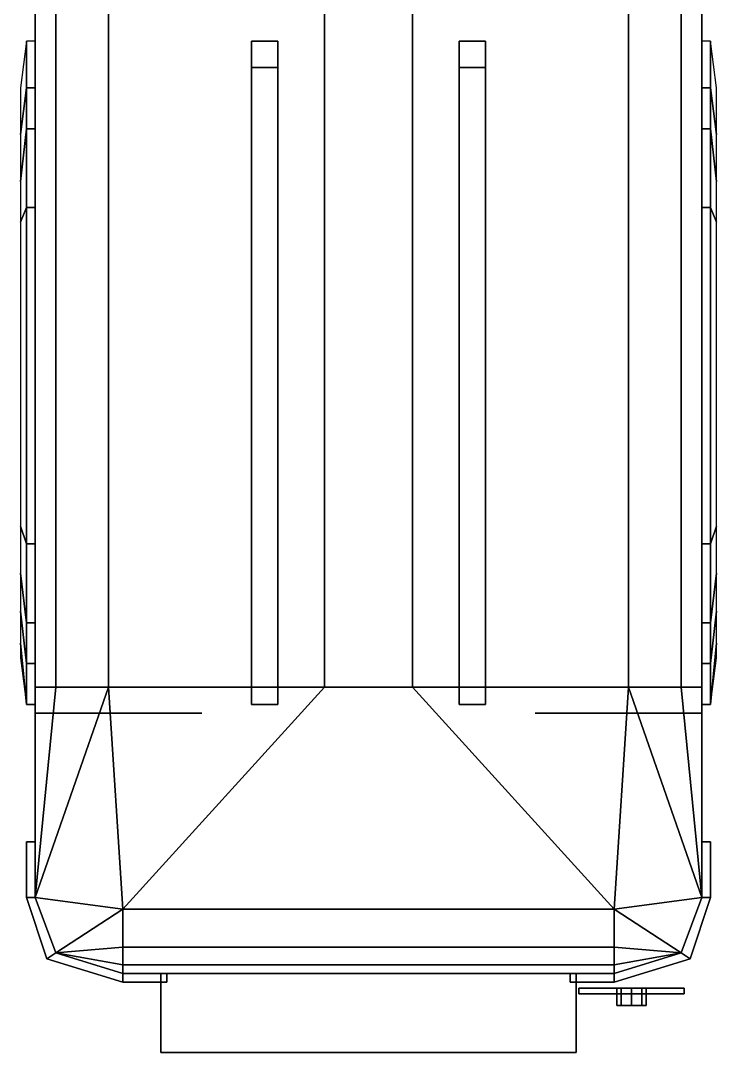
# Model space of a CAD drawing. Extents: x -1.2 to 1.2, y -3.49 to 3.49.
# Drawn here: x -1.19 to 1.19, y -3.49 to 0.04 of the extents above; entities that cross this region are included whole.
import ezdxf

# ---------------------------------------------------------------- set-up
doc = ezdxf.new("R2010")
doc.units = 0
doc.layers.get('0').update_dxf_attribs({"linetype": 'CONTINUOUS'})

msp = doc.modelspace()

# ---------------------------------------------------------------- linework, layer by layer
for points in [[(-1.14, 0.77, 0.96), (-1.14, -2.96, 0.96), (-1.14, -2.96, 2.51), (-1.14, 0.77, 2.51)], [(-1.07, -2.24, 2.62), (-1.07, 0.77, 2.62), (-1.14, 0.77, 2.51), (-1.14, -2.24, 2.51)], [(-1.14, 0.77, 0.39), (-1.14, -0.03, 0.39), (-1.14, -0.03, 0.96), (-1.14, 0.77, 0.96)], [(-0.89, -2.24, 2.74), (-0.89, 0.77, 2.74), (-1.07, 0.77, 2.62), (-1.07, -2.24, 2.62)], [(-0.15, -2.24, 2.79), (-0.15, 0.77, 2.79), (-0.89, 0.77, 2.74), (-0.89, -2.24, 2.74)], [(0.15, -2.24, 2.79), (0.15, 0.77, 2.79), (-0.15, 0.77, 2.79), (-0.15, -2.24, 2.79)], [(0.15, 0.77, 2.79), (0.15, -2.24, 2.79), (0.89, -2.24, 2.74), (0.89, 0.77, 2.74)], [(0.89, 0.77, 2.74), (0.89, -2.24, 2.74), (1.07, -2.24, 2.62), (1.07, 0.77, 2.62)], [(1.07, 0.77, 2.62), (1.07, -2.24, 2.62), (1.14, -2.24, 2.51), (1.14, 0.77, 2.51)], [(1.14, -2.96, 2.51), (1.14, -2.96, 0.96), (1.14, 0.77, 0.96), (1.14, 0.77, 2.51)], [(1.14, -0.03, 0.96), (1.14, -0.03, 0.39), (1.14, 0.77, 0.39), (1.14, 0.77, 0.96)], [(-1.19, -0.19, 0.39), (-1.19, -0.35, 0.67), (-1.17, -0.19, 0.74), (-1.17, -0.03, 0.39)], [(-1.17, -0.03, 0.39), (-1.17, -0.19, 0.74), (-1.14, -0.19, 0.74), (-1.14, -0.03, 0.39)], [(-1.14, -0.03, 0.96), (-1.14, -0.03, 0.39), (-1.14, -0.19, 0.74), (-1.14, -0.19, 0.96)], [(-0.4, -0.03, 0.39), (-0.4, -2.3, 0.39), (-0.4, -2.3, 0.59), (-0.4, -0.12, 0.59)], [(-0.31, -0.03, 0.39), (-0.31, -2.3, 0.39), (-0.4, -2.3, 0.39), (-0.4, -0.03, 0.39)], [(-0.31, -0.12, 0.59), (-0.31, -0.03, 0.39), (-0.4, -0.03, 0.39), (-0.4, -0.12, 0.59)], [(-0.31, -2.3, 0.59), (-0.31, -2.3, 0.39), (-0.31, -0.03, 0.39), (-0.31, -0.12, 0.59)], [(0.31, -0.03, 0.39), (0.31, -2.3, 0.39), (0.31, -2.3, 0.59), (0.31, -0.12, 0.59)], [(0.4, -0.03, 0.39), (0.4, -2.3, 0.39), (0.31, -2.3, 0.39), (0.31, -0.03, 0.39)], [(0.4, -0.12, 0.59), (0.4, -0.03, 0.39), (0.31, -0.03, 0.39), (0.31, -0.12, 0.59)], [(0.4, -2.3, 0.59), (0.4, -2.3, 0.39), (0.4, -0.03, 0.39), (0.4, -0.12, 0.59)], [(1.14, -0.19, 0.74), (1.14, -0.03, 0.39), (1.14, -0.03, 0.96), (1.14, -0.19, 0.96)], [(1.17, -0.19, 0.74), (1.17, -0.03, 0.39), (1.14, -0.03, 0.39), (1.14, -0.19, 0.74)], [(1.19, -0.35, 0.67), (1.19, -0.19, 0.39), (1.17, -0.03, 0.39), (1.17, -0.19, 0.74)], [(-0.4, -0.12, 0.59), (-0.4, -2.3, 0.59), (-0.31, -2.3, 0.59), (-0.31, -0.12, 0.59)], [(0.31, -0.12, 0.59), (0.31, -2.3, 0.59), (0.4, -2.3, 0.59), (0.4, -0.12, 0.59)], [(-1.19, -0.35, 0.67), (-1.19, -0.51, 0.79), (-1.17, -0.33, 0.88), (-1.17, -0.19, 0.74)], [(-1.17, -0.19, 0.74), (-1.17, -0.33, 0.88), (-1.14, -0.33, 0.88), (-1.14, -0.19, 0.74)], [(-1.14, -0.19, 0.96), (-1.14, -0.19, 0.74), (-1.14, -0.33, 0.88), (-1.14, -0.33, 0.96)], [(1.14, -0.33, 0.88), (1.14, -0.19, 0.74), (1.14, -0.19, 0.96), (1.14, -0.33, 0.96)], [(1.17, -0.33, 0.88), (1.17, -0.19, 0.74), (1.14, -0.19, 0.74), (1.14, -0.33, 0.88)], [(1.19, -0.51, 0.79), (1.19, -0.35, 0.67), (1.17, -0.19, 0.74), (1.17, -0.33, 0.88)], [(-1.19, -0.51, 0.79), (-1.19, -0.65, 0.82), (-1.17, -0.6, 0.96), (-1.17, -0.33, 0.88)], [(-1.17, -0.33, 0.88), (-1.17, -0.6, 0.96), (-1.14, -0.6, 0.96), (-1.14, -0.33, 0.88)], [(-1.14, -0.33, 0.96), (-1.14, -0.33, 0.88), (-1.14, -0.6, 0.96)], [(1.14, -0.6, 0.96), (1.14, -0.33, 0.88), (1.14, -0.33, 0.96), (1.14, -0.6, 0.96)], [(1.17, -0.6, 0.96), (1.17, -0.33, 0.88), (1.14, -0.33, 0.88), (1.14, -0.6, 0.96)], [(1.19, -0.65, 0.82), (1.19, -0.51, 0.79), (1.17, -0.33, 0.88), (1.17, -0.6, 0.96)], [(-1.19, -0.65, 0.82), (-1.19, -1.69, 0.82), (-1.17, -1.75, 0.96), (-1.17, -0.6, 0.96)], [(-1.17, -0.6, 0.96), (-1.17, -1.75, 0.96), (-1.14, -1.75, 0.96), (-1.14, -0.6, 0.96)], [(1.17, -1.75, 0.96), (1.17, -0.6, 0.96), (1.14, -0.6, 0.96), (1.14, -1.75, 0.96)], [(1.19, -1.69, 0.82), (1.19, -0.65, 0.82), (1.17, -0.6, 0.96), (1.17, -1.75, 0.96)], [(-1.19, -1.69, 0.82), (-1.19, -1.85, 0.77), (-1.17, -2.02, 0.88), (-1.17, -1.75, 0.96)], [(1.19, -1.85, 0.77), (1.19, -1.69, 0.82), (1.17, -1.75, 0.96), (1.17, -2.02, 0.88)], [(-1.17, -1.75, 0.96), (-1.17, -2.02, 0.88), (-1.14, -2.02, 0.88), (-1.14, -1.75, 0.96)], [(-1.14, -1.75, 0.96), (-1.14, -2.02, 0.88), (-1.14, -2.02, 0.96), (-1.14, -1.75, 0.96)], [(1.14, -2.02, 0.96), (1.14, -2.02, 0.88), (1.14, -1.75, 0.96)], [(1.17, -2.02, 0.88), (1.17, -1.75, 0.96), (1.14, -1.75, 0.96), (1.14, -2.02, 0.88)], [(-1.19, -1.85, 0.77), (-1.19, -1.98, 0.66), (-1.17, -2.16, 0.74), (-1.17, -2.02, 0.88)], [(1.19, -1.98, 0.66), (1.19, -1.85, 0.77), (1.17, -2.02, 0.88), (1.17, -2.16, 0.74)], [(-1.19, -1.98, 0.66), (-1.19, -2.09, 0.44), (-1.17, -2.3, 0.51), (-1.17, -2.16, 0.74)], [(1.19, -2.09, 0.44), (1.19, -1.98, 0.66), (1.17, -2.16, 0.74), (1.17, -2.3, 0.51)], [(-1.17, -2.02, 0.88), (-1.17, -2.16, 0.74), (-1.14, -2.16, 0.74), (-1.14, -2.02, 0.88)], [(-1.14, -2.02, 0.88), (-1.14, -2.16, 0.74), (-1.14, -2.16, 0.96), (-1.14, -2.02, 0.96)], [(1.14, -2.16, 0.96), (1.14, -2.16, 0.74), (1.14, -2.02, 0.88), (1.14, -2.02, 0.96)], [(1.17, -2.16, 0.74), (1.17, -2.02, 0.88), (1.14, -2.02, 0.88), (1.14, -2.16, 0.74)], [(-1.19, -2.09, 0.44), (-1.19, -2.14, 0.39), (-1.17, -2.3, 0.39), (-1.17, -2.3, 0.51)], [(1.19, -2.14, 0.39), (1.19, -2.09, 0.44), (1.17, -2.3, 0.51), (1.17, -2.3, 0.39)], [(-1.17, -2.16, 0.74), (-1.17, -2.3, 0.51), (-1.14, -2.3, 0.51), (-1.14, -2.16, 0.74)], [(-1.14, -2.16, 0.74), (-1.14, -2.3, 0.51), (-1.14, -2.3, 0.96), (-1.14, -2.16, 0.96)], [(1.14, -2.3, 0.96), (1.14, -2.3, 0.51), (1.14, -2.16, 0.74), (1.14, -2.16, 0.96)], [(1.17, -2.3, 0.51), (1.17, -2.16, 0.74), (1.14, -2.16, 0.74), (1.14, -2.3, 0.51)], [(-1.14, -2.96, 2.51), (-1.07, -2.24, 2.62), (-1.14, -2.24, 2.51), (-1.14, -2.96, 2.51)], [(-1.14, -2.96, 2.51), (-0.89, -2.24, 2.74), (-1.07, -2.24, 2.62), (-1.14, -2.96, 2.51)], [(-1.14, -2.96, 2.51), (-0.84, -3, 2.66), (-0.89, -2.24, 2.74), (-1.14, -2.96, 2.51)], [(-0.84, -3, 2.66), (-0.15, -2.24, 2.79), (-0.89, -2.24, 2.74), (-0.84, -3, 2.66)], [(0.84, -3, 2.66), (0.15, -2.24, 2.79), (-0.15, -2.24, 2.79), (-0.84, -3, 2.66)], [(0.84, -3, 2.66), (0.89, -2.24, 2.74), (0.15, -2.24, 2.79)], [(1.14, -2.96, 2.51), (1.14, -2.96, 2.51), (0.89, -2.24, 2.74), (0.84, -3, 2.66)], [(0.89, -2.24, 2.74), (1.14, -2.96, 2.51), (1.14, -2.96, 2.51), (1.07, -2.24, 2.62)], [(1.07, -2.24, 2.62), (1.14, -2.96, 2.51), (1.14, -2.96, 2.51), (1.14, -2.24, 2.51)], [(-1.17, -2.3, 0.51), (-1.17, -2.3, 0.39), (-1.14, -2.3, 0.39), (-1.14, -2.3, 0.51)], [(-1.14, -2.3, 0.39), (-1.14, -2.96, 0.39), (-1.14, -2.96, 0.96), (-1.14, -2.3, 0.96)], [(-0.4, -2.3, 0.59), (-0.4, -2.3, 0.39), (-0.31, -2.3, 0.39), (-0.31, -2.3, 0.59)], [(0.31, -2.3, 0.59), (0.31, -2.3, 0.39), (0.4, -2.3, 0.39), (0.4, -2.3, 0.59)], [(1.14, -2.96, 0.96), (1.14, -2.96, 0.39), (1.14, -2.3, 0.39), (1.14, -2.3, 0.96)], [(1.17, -2.3, 0.39), (1.17, -2.3, 0.51), (1.14, -2.3, 0.51), (1.14, -2.3, 0.39)], [(-1.14, -2.33, 0.39), (-1.14, -2.33, -0.02), (-0.57, -2.33, -0.02), (-0.57, -2.33, 0.39)], [(-0.57, -2.33, 0.39), (-0.57, -2.33, -0.02), (-1.14, -2.33, -0.02), (-1.14, -2.33, 0.39)], [(0.57, -2.33, 0.39), (0.57, -2.33, -0.02), (1.14, -2.33, -0.02), (1.14, -2.33, 0.39)], [(1.14, -2.33, 0.39), (1.14, -2.33, -0.02), (0.57, -2.33, -0.02), (0.57, -2.33, 0.39)], [(-1.17, -2.96, 0.56), (-1.17, -2.96, 0.64), (-1.17, -2.77, 0.64), (-1.17, -2.77, 0.56)], [(-1.17, -2.77, 0.56), (-1.17, -2.77, 0.64), (-1.14, -2.77, 0.64), (-1.14, -2.77, 0.56)], [(-1.14, -2.77, 0.64), (-1.17, -2.77, 0.64), (-1.17, -2.96, 0.64), (-1.14, -2.96, 0.64)], [(-1.14, -2.96, 0.56), (-1.17, -2.96, 0.56), (-1.17, -2.77, 0.56), (-1.14, -2.77, 0.56)], [(-1.17, -2.77, 0.45), (-1.17, -2.77, 0.53), (-1.14, -2.77, 0.53), (-1.14, -2.77, 0.45)], [(-1.14, -2.77, 0.53), (-1.17, -2.77, 0.53), (-1.17, -2.96, 0.53), (-1.14, -2.96, 0.53)], [(-1.14, -2.96, 0.45), (-1.17, -2.96, 0.45), (-1.17, -2.77, 0.45), (-1.14, -2.77, 0.45)], [(-1.17, -2.96, 0.45), (-1.17, -2.96, 0.53), (-1.17, -2.77, 0.53), (-1.17, -2.77, 0.45)], [(-1.14, -2.77, 0.56), (-1.14, -2.77, 0.64), (-1.14, -2.96, 0.64), (-1.14, -2.96, 0.56)], [(-1.14, -2.77, 0.45), (-1.14, -2.77, 0.53), (-1.14, -2.96, 0.53), (-1.14, -2.96, 0.45)], [(1.14, -2.96, 0.64), (1.17, -2.96, 0.64), (1.17, -2.77, 0.64), (1.14, -2.77, 0.64)], [(1.17, -2.77, 0.64), (1.17, -2.77, 0.56), (1.14, -2.77, 0.56), (1.14, -2.77, 0.64)], [(1.14, -2.77, 0.64), (1.14, -2.77, 0.56), (1.14, -2.96, 0.56), (1.14, -2.96, 0.64)], [(1.14, -2.77, 0.56), (1.17, -2.77, 0.56), (1.17, -2.96, 0.56), (1.14, -2.96, 0.56)], [(1.14, -2.77, 0.53), (1.14, -2.77, 0.45), (1.14, -2.96, 0.45), (1.14, -2.96, 0.53)], [(1.17, -2.77, 0.53), (1.17, -2.77, 0.45), (1.14, -2.77, 0.45), (1.14, -2.77, 0.53)], [(1.14, -2.77, 0.45), (1.17, -2.77, 0.45), (1.17, -2.96, 0.45), (1.14, -2.96, 0.45)], [(1.14, -2.96, 0.53), (1.17, -2.96, 0.53), (1.17, -2.77, 0.53), (1.14, -2.77, 0.53)], [(1.17, -2.96, 0.64), (1.17, -2.96, 0.56), (1.17, -2.77, 0.56), (1.17, -2.77, 0.64)], [(1.17, -2.96, 0.53), (1.17, -2.96, 0.45), (1.17, -2.77, 0.45), (1.17, -2.77, 0.53)], [(-1.1, -3.17, 0.56), (-1.1, -3.17, 0.64), (-1.17, -2.96, 0.64), (-1.17, -2.96, 0.56)], [(-1.14, -2.96, 0.64), (-1.17, -2.96, 0.64), (-1.1, -3.17, 0.64), (-1.07, -3.15, 0.64)], [(-1.07, -3.15, 0.56), (-1.1, -3.17, 0.56), (-1.17, -2.96, 0.56), (-1.14, -2.96, 0.56)], [(-1.07, -3.15, 0.45), (-1.1, -3.17, 0.45), (-1.17, -2.96, 0.45), (-1.14, -2.96, 0.45)], [(-1.1, -3.17, 0.45), (-1.1, -3.17, 0.53), (-1.17, -2.96, 0.53), (-1.17, -2.96, 0.45)], [(-1.14, -2.96, 0.53), (-1.17, -2.96, 0.53), (-1.1, -3.17, 0.53), (-1.07, -3.15, 0.53)], [(-1.14, -2.96, 0.39), (-1.07, -3.15, 0.39), (-1.07, -3.15, 2.4), (-1.14, -2.96, 2.51)], [(-0.84, -3, 2.66), (-1.14, -2.96, 2.51), (-1.07, -3.15, 2.4)], [(-1.14, -2.96, 0.56), (-1.14, -2.96, 0.64), (-1.07, -3.15, 0.64), (-1.07, -3.15, 0.56)], [(-1.14, -2.96, 0.45), (-1.14, -2.96, 0.53), (-1.07, -3.15, 0.53), (-1.07, -3.15, 0.45)], [(1.14, -2.96, 2.51), (1.14, -2.96, 2.51), (0.84, -3, 2.66), (1.07, -3.15, 2.4)], [(1.07, -3.15, 2.4), (1.07, -3.15, 0.39), (1.14, -2.96, 0.39), (1.14, -2.96, 2.51)], [(1.07, -3.15, 0.64), (1.1, -3.17, 0.64), (1.17, -2.96, 0.64), (1.14, -2.96, 0.64)], [(1.14, -2.96, 0.56), (1.17, -2.96, 0.56), (1.1, -3.17, 0.56), (1.07, -3.15, 0.56)], [(1.14, -2.96, 0.64), (1.14, -2.96, 0.56), (1.07, -3.15, 0.56), (1.07, -3.15, 0.64)], [(1.07, -3.15, 0.53), (1.1, -3.17, 0.53), (1.17, -2.96, 0.53), (1.14, -2.96, 0.53)], [(1.14, -2.96, 0.45), (1.17, -2.96, 0.45), (1.1, -3.17, 0.45), (1.07, -3.15, 0.45)], [(1.14, -2.96, 0.53), (1.14, -2.96, 0.45), (1.07, -3.15, 0.45), (1.07, -3.15, 0.53)], [(1.1, -3.17, 0.64), (1.1, -3.17, 0.56), (1.17, -2.96, 0.56), (1.17, -2.96, 0.64)], [(1.1, -3.17, 0.53), (1.1, -3.17, 0.45), (1.17, -2.96, 0.45), (1.17, -2.96, 0.53)], [(-0.84, -3.13, 2.62), (-0.84, -3, 2.66), (-1.07, -3.15, 2.4)], [(0.84, -3.13, 2.62), (0.84, -3, 2.66), (-0.84, -3, 2.66), (-0.84, -3.13, 2.62)], [(1.07, -3.15, 2.4), (1.07, -3.15, 2.4), (0.84, -3, 2.66), (0.84, -3.13, 2.62)], [(-0.84, -3.19, 2.56), (-0.84, -3.13, 2.62), (-1.07, -3.15, 2.4)], [(0.84, -3.19, 2.56), (0.84, -3.13, 2.62), (-0.84, -3.13, 2.62), (-0.84, -3.19, 2.56)], [(1.07, -3.15, 2.4), (1.07, -3.15, 2.4), (0.84, -3.13, 2.62), (0.84, -3.19, 2.56)], [(-1.07, -3.15, 0.64), (-1.1, -3.17, 0.64), (-0.84, -3.25, 0.64), (-0.84, -3.22, 0.64)], [(-0.84, -3.22, 0.56), (-0.84, -3.25, 0.56), (-1.1, -3.17, 0.56), (-1.07, -3.15, 0.56)], [(-0.84, -3.22, 0.45), (-0.84, -3.25, 0.45), (-1.1, -3.17, 0.45), (-1.07, -3.15, 0.45)], [(-1.07, -3.15, 0.53), (-1.1, -3.17, 0.53), (-0.84, -3.25, 0.53), (-0.84, -3.22, 0.53)], [(-0.84, -3.25, 0.56), (-0.84, -3.25, 0.64), (-1.1, -3.17, 0.64), (-1.1, -3.17, 0.56)], [(-0.84, -3.25, 0.45), (-0.84, -3.25, 0.53), (-1.1, -3.17, 0.53), (-1.1, -3.17, 0.45)], [(-1.07, -3.15, 0.39), (-0.84, -3.22, 0.39), (-0.84, -3.22, 2.4), (-1.07, -3.15, 2.4)], [(-0.84, -3.22, 2.4), (-0.84, -3.19, 2.56), (-1.07, -3.15, 2.4)], [(-1.07, -3.15, 0.56), (-1.07, -3.15, 0.64), (-0.84, -3.22, 0.64), (-0.84, -3.22, 0.56)], [(-1.07, -3.15, 0.45), (-1.07, -3.15, 0.53), (-0.84, -3.22, 0.53), (-0.84, -3.22, 0.45)], [(0.84, -3.22, 2.4), (0.84, -3.22, 0.39), (1.07, -3.15, 0.39), (1.07, -3.15, 2.4)], [(1.07, -3.15, 2.4), (1.07, -3.15, 2.4), (0.84, -3.19, 2.56), (0.84, -3.22, 2.4)], [(0.84, -3.22, 0.64), (0.84, -3.25, 0.64), (1.1, -3.17, 0.64), (1.07, -3.15, 0.64)], [(1.07, -3.15, 0.56), (1.1, -3.17, 0.56), (0.84, -3.25, 0.56), (0.84, -3.22, 0.56)], [(1.07, -3.15, 0.64), (1.07, -3.15, 0.56), (0.84, -3.22, 0.56), (0.84, -3.22, 0.64)], [(0.84, -3.22, 0.53), (0.84, -3.25, 0.53), (1.1, -3.17, 0.53), (1.07, -3.15, 0.53)], [(1.07, -3.15, 0.45), (1.1, -3.17, 0.45), (0.84, -3.25, 0.45), (0.84, -3.22, 0.45)], [(1.07, -3.15, 0.53), (1.07, -3.15, 0.45), (0.84, -3.22, 0.45), (0.84, -3.22, 0.53)], [(0.84, -3.25, 0.64), (0.84, -3.25, 0.56), (1.1, -3.17, 0.56), (1.1, -3.17, 0.64)], [(0.84, -3.25, 0.53), (0.84, -3.25, 0.45), (1.1, -3.17, 0.45), (1.1, -3.17, 0.53)], [(0.84, -3.22, 2.4), (0.84, -3.19, 2.56), (-0.84, -3.19, 2.56), (-0.84, -3.22, 2.4)], [(0.84, -3.22, 0.39), (0.84, -3.22, 2.4), (-0.84, -3.22, 2.4), (-0.84, -3.22, 0.39)], [(-0.84, -3.22, 0.56), (-0.84, -3.22, 0.64), (-0.69, -3.22, 0.64), (-0.69, -3.22, 0.56)], [(-0.84, -3.22, 0.64), (-0.84, -3.25, 0.64), (-0.69, -3.25, 0.64), (-0.69, -3.22, 0.64)], [(-0.69, -3.22, 0.56), (-0.69, -3.25, 0.56), (-0.84, -3.25, 0.56), (-0.84, -3.22, 0.56)], [(-0.84, -3.22, 0.45), (-0.84, -3.22, 0.53), (-0.69, -3.22, 0.53), (-0.69, -3.22, 0.45)], [(-0.84, -3.22, 0.53), (-0.84, -3.25, 0.53), (-0.69, -3.25, 0.53), (-0.69, -3.22, 0.53)], [(-0.69, -3.22, 0.45), (-0.69, -3.25, 0.45), (-0.84, -3.25, 0.45), (-0.84, -3.22, 0.45)], [(-0.71, -3.22, 0.39), (-0.71, -3.49, 0.39), (-0.71, -3.49, 0.43), (-0.71, -3.22, 0.43)], [(0.71, -3.22, 0.39), (0.71, -3.49, 0.39), (-0.71, -3.49, 0.39), (-0.71, -3.22, 0.39)], [(-0.71, -3.22, 0.43), (-0.71, -3.49, 0.43), (0.71, -3.49, 0.43), (0.71, -3.22, 0.43)], [(-0.69, -3.22, 0.64), (-0.69, -3.25, 0.64), (-0.69, -3.25, 0.56), (-0.69, -3.22, 0.56)], [(-0.69, -3.22, 0.53), (-0.69, -3.25, 0.53), (-0.69, -3.25, 0.45), (-0.69, -3.22, 0.45)], [(0.69, -3.22, 0.56), (0.69, -3.25, 0.56), (0.69, -3.25, 0.64), (0.69, -3.22, 0.64)], [(0.84, -3.22, 0.64), (0.84, -3.22, 0.56), (0.69, -3.22, 0.56), (0.69, -3.22, 0.64)], [(0.84, -3.22, 0.56), (0.84, -3.25, 0.56), (0.69, -3.25, 0.56), (0.69, -3.22, 0.56)], [(0.69, -3.22, 0.64), (0.69, -3.25, 0.64), (0.84, -3.25, 0.64), (0.84, -3.22, 0.64)], [(0.69, -3.22, 0.45), (0.69, -3.25, 0.45), (0.69, -3.25, 0.53), (0.69, -3.22, 0.53)], [(0.84, -3.22, 0.53), (0.84, -3.22, 0.45), (0.69, -3.22, 0.45), (0.69, -3.22, 0.53)], [(0.84, -3.22, 0.45), (0.84, -3.25, 0.45), (0.69, -3.25, 0.45), (0.69, -3.22, 0.45)], [(0.69, -3.22, 0.53), (0.69, -3.25, 0.53), (0.84, -3.25, 0.53), (0.84, -3.22, 0.53)], [(0.71, -3.49, 0.43), (0.71, -3.49, 0.39), (0.71, -3.22, 0.39), (0.71, -3.22, 0.43)], [(-0.69, -3.25, 0.56), (-0.69, -3.25, 0.64), (-0.84, -3.25, 0.64), (-0.84, -3.25, 0.56)], [(-0.69, -3.25, 0.45), (-0.69, -3.25, 0.53), (-0.84, -3.25, 0.53), (-0.84, -3.25, 0.45)], [(0.69, -3.25, 0.64), (0.69, -3.25, 0.56), (0.84, -3.25, 0.56), (0.84, -3.25, 0.64)], [(0.69, -3.25, 0.53), (0.69, -3.25, 0.45), (0.84, -3.25, 0.45), (0.84, -3.25, 0.53)], [(0.72, -3.27, 0.37), (0.72, -3.29, 0.37), (0.72, -3.29, 0.61), (0.72, -3.27, 0.61)], [(1.08, -3.27, 0.61), (1.08, -3.27, 0.37), (0.72, -3.27, 0.37), (0.72, -3.27, 0.61)], [(1.08, -3.27, 0.37), (1.08, -3.29, 0.37), (0.72, -3.29, 0.37), (0.72, -3.27, 0.37)], [(0.72, -3.27, 0.61), (0.72, -3.29, 0.61), (1.08, -3.29, 0.61), (1.08, -3.27, 0.61)], [(0.8646, -3.27, 0.7054), (0.85, -3.27, 0.67), (0.85, -3.33, 0.67), (0.8646, -3.33, 0.7054)], [(0.85, -3.27, 0.67), (0.8646, -3.27, 0.6346), (0.8646, -3.33, 0.6346), (0.85, -3.33, 0.67)], [(0.85, -3.27, 0.67), (0.9354, -3.27, 0.7054), (0.95, -3.27, 0.67), (0.8646, -3.27, 0.6346)], [(0.8646, -3.27, 0.7054), (0.9, -3.27, 0.72), (0.9354, -3.27, 0.7054), (0.85, -3.27, 0.67)], [(0.9, -3.27, 0.72), (0.8646, -3.27, 0.7054), (0.8646, -3.33, 0.7054), (0.9, -3.33, 0.72)], [(0.8646, -3.27, 0.6346), (0.9, -3.27, 0.62), (0.9, -3.33, 0.62), (0.8646, -3.33, 0.6346)], [(0.8646, -3.27, 0.6346), (0.95, -3.27, 0.67), (0.9354, -3.27, 0.6346), (0.9, -3.27, 0.62)], [(0.9354, -3.27, 0.7054), (0.9, -3.27, 0.72), (0.9, -3.33, 0.72), (0.9354, -3.33, 0.7054)], [(0.9, -3.27, 0.62), (0.9354, -3.27, 0.6346), (0.9354, -3.33, 0.6346), (0.9, -3.33, 0.62)], [(0.95, -3.27, 0.67), (0.9354, -3.27, 0.7054), (0.9354, -3.33, 0.7054), (0.95, -3.33, 0.67)], [(0.9354, -3.27, 0.6346), (0.95, -3.27, 0.67), (0.95, -3.33, 0.67), (0.9354, -3.33, 0.6346)], [(1.08, -3.29, 0.61), (1.08, -3.29, 0.37), (1.08, -3.27, 0.37), (1.08, -3.27, 0.61)], [(0.72, -3.29, 0.61), (0.72, -3.29, 0.37), (1.08, -3.29, 0.37), (1.08, -3.29, 0.61)], [(0.95, -3.33, 0.67), (0.8646, -3.33, 0.7054), (0.85, -3.33, 0.67), (0.9354, -3.33, 0.6346)], [(0.9354, -3.33, 0.6346), (0.85, -3.33, 0.67), (0.8646, -3.33, 0.6346), (0.9, -3.33, 0.62)], [(0.9354, -3.33, 0.7054), (0.9, -3.33, 0.72), (0.8646, -3.33, 0.7054), (0.95, -3.33, 0.67)], [(-0.71, -3.49, 0.43), (-0.71, -3.49, 0.39), (0.71, -3.49, 0.39), (0.71, -3.49, 0.43)]]:
    msp.add_3dface(points)

doc.saveas('drawing.dxf')
